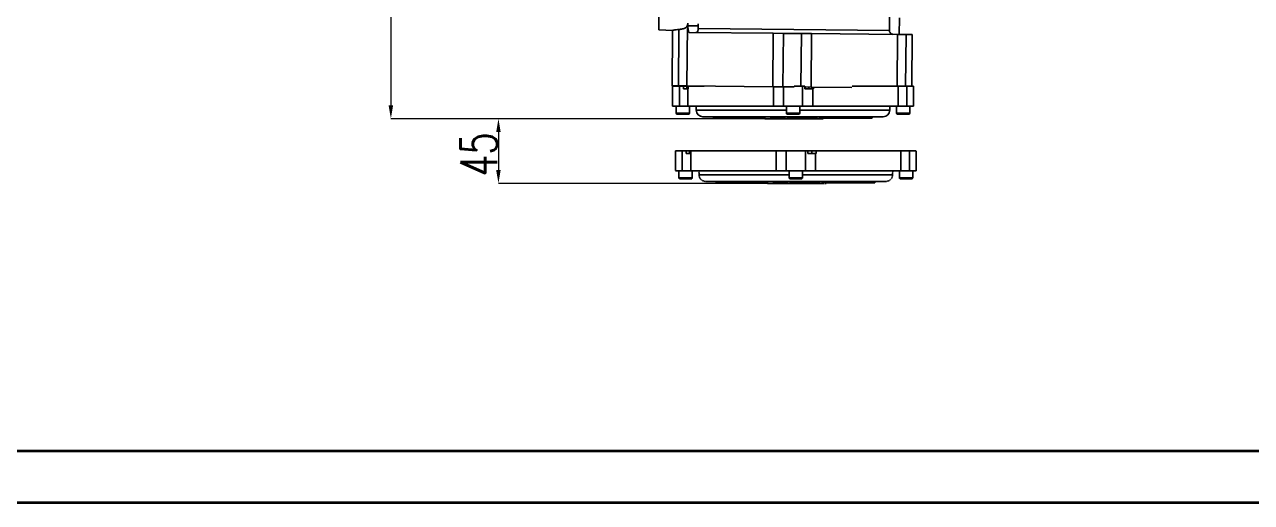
# Model space of a CAD drawing. Header units: millimetres. Extents: x 7861 to 11104, y 3791 to 6084.
# Drawn here: x 8746 to 9665, y 3791 to 4149 of the extents above; entities that cross this region are included whole.
import ezdxf

# ---------------------------------------------------------------- set-up
doc = ezdxf.new("R2010")
doc.units = ezdxf.units.MM
doc.linetypes.add('DASHED', pattern=[0.75, 0.5, -0.25])
for name, color, linetype, lineweight in [('AM_5', 3, 'Continuous', 25), ('AM_BOR', 7, 'Continuous', 50), ('粗实线', 7, 'Continuous', 40)]:
    doc.layers.add(name, color=color, linetype=linetype, lineweight=lineweight)
doc.styles.add('SLDTEXTSTYLE1', font='txt.shx', dxfattribs={"width": 0.7, "bigfont": 'gbcbig.shx'})
doc.dimstyles.new('SLDDIMSTYLE12$0', dxfattribs={"dimtxt": 12, "dimasz": 10, "dimexe": 0, "dimexo": 0.0625, "dimgap": 0.875, "dimtad": 1, "dimdec": 1, "dimlfac": 1.8, "dimrnd": 1e-09, "dimzin": 12, "dimdsep": 46, "dimtxsty": 'SLDTEXTSTYLE1', "dimcen": 0.09, "dimdle": 8.16, "dimclrd": 3, "dimclre": 3, "dimadec": 0, "dimazin": 3, "dimtfac": 1, "dimtdec": 1, "dimtofl": 0, "dimtmove": 0, "dimatfit": 3, "dimfxl": 0, "dimfrac": 2, "dimtolj": 1, "dimlwd": 5, "dimlwe": 5, "dimarcsym": 0})

# ---------------------------------------------------------------- blocks, each defined once
blk = doc.blocks.new('*D86')
at = {"layer": 'AM_5', "color": 3, "lineweight": 5, "transparency": 16777216}
blk.add_line((9323.52, 4417.41), (9020.51, 4417.41), dxfattribs=at)
at = {"layer": 'AM_5', "color": 3, "linetype": 'Continuous', "lineweight": 5, "transparency": 16777216}
for p, q in [((9020.51, 4407.41), (9020.51, 4088.53)), ((9321.63, 4078.53), (9020.51, 4078.53))]:
    blk.add_line(p, q, dxfattribs=at)
at = {"layer": 'AM_5', "color": 3, "transparency": 16777216}
for points in [[(9018.84, 4407.41), (9022.18, 4407.41), (9020.51, 4417.41)], [(9018.84, 4088.53), (9022.18, 4088.53), (9020.51, 4078.53)]]:
    blk.add_solid(points, dxfattribs=at)
at = {"layer": 'Defpoints', "color": 0, "transparency": 16777216}
for p in [(9323.59, 4417.41), (9020.51, 4078.53), (9321.69, 4078.53)]:
    blk.add_point(p, dxfattribs=at)
at = {"layer": 'AM_5', "color": 0, "transparency": 16777216, "insert": (9005.92, 4191.22), "char_height": 12, "attachment_point": 5, "rotation": 90, "style": 'SLDTEXTSTYLE1'}
blk.add_mtext('\\A1;{\\H2.28571x;340}', dxfattribs=at)
blk = doc.blocks.new('*D108')
at = {"layer": 'AM_5', "color": 3, "lineweight": 5, "transparency": 16777216}
blk.add_line((9321.63, 4078.53), (9101.01, 4078.53), dxfattribs=at)
at = {"layer": 'AM_5', "color": 3, "linetype": 'Continuous', "lineweight": 5, "transparency": 16777216}
for p, q in [((9101.01, 4068.53), (9101.01, 4040.05)), ((9320.74, 4030.05), (9101.01, 4030.05))]:
    blk.add_line(p, q, dxfattribs=at)
at = {"layer": 'AM_5', "color": 3, "transparency": 16777216}
for points in [[(9099.34, 4068.53), (9102.68, 4068.53), (9101.01, 4078.53)], [(9099.34, 4040.05), (9102.68, 4040.05), (9101.01, 4030.05)]]:
    blk.add_solid(points, dxfattribs=at)
at = {"layer": 'Defpoints', "color": 0, "transparency": 16777216}
for p in [(9321.69, 4078.53), (9101.01, 4030.05), (9320.8, 4030.05)]:
    blk.add_point(p, dxfattribs=at)
at = {"layer": 'AM_5', "color": 0, "transparency": 16777216, "insert": (9086.42, 4051.75), "char_height": 12, "attachment_point": 5, "rotation": 90, "style": 'SLDTEXTSTYLE1'}
blk.add_mtext('\\A1;{\\H2.28571x;45}', dxfattribs=at)
blk = doc.blocks.new('rA3')
at = {"layer": '粗实线'}
for p, q in [((358.38, 129.26), (748.38, 129.26)), ((333.38, 124.26), (753.38, 124.26))]:
    blk.add_line(p, q, dxfattribs=at)

msp = doc.modelspace()

# ---------------------------------------------------------------- linework, layer by layer
at = {"color": 7, "linetype": 'Continuous', "lineweight": 25}
for p, q in [((9393.566, 4144.752), (9394.115, 4204.055)), ((9221.526, 4195.219), (9221.063, 4145.221)), ((9400.982, 4141.683), (9401.098, 4154.209)), ((9221.063, 4145.221), (9231.456, 4144.762)), ((9231.36, 4144.79), (9230.975, 4103.255)), ((9236.035, 4145.466), (9235.644, 4103.212)), ((9242.387, 4148.626), (9241.966, 4103.153)), ((9242.79, 4150.087), (9242.387, 4148.626)), ((9242.79, 4150.087), (9242.772, 4148.147)), ((9242.772, 4148.147), (9250.45, 4148.076)), ((9306.73, 4142.555), (9243.936, 4143.136)), ((9250.465, 4149.671), (9250.45, 4148.076)), ((9250.529, 4146.076), (9393.566, 4144.752)), ((9306.73, 4142.555), (9306.36, 4102.557)), ((9314.302, 4142.485), (9306.73, 4142.555)), ((9314.302, 4142.485), (9313.932, 4102.487)), ((9327.782, 4142.36), (9314.302, 4142.485)), ((9327.782, 4142.36), (9327.418, 4103.033)), ((9335.354, 4142.29), (9327.782, 4142.36)), ((9335.354, 4142.29), (9334.984, 4102.292)), ((9399.748, 4141.694), (9335.354, 4142.29)), ((9399.748, 4141.694), (9399.39, 4103.033)), ((9406.07, 4141.636), (9399.748, 4141.694)), ((9406.07, 4141.636), (9405.713, 4103.033)), ((9410.738, 4141.593), (9406.07, 4141.636)), ((9410.381, 4103.033), (9410.738, 4141.593)), ((9235.644, 4103.212), (9230.975, 4103.255)), ((9231.389, 4103.033), (9231.389, 4088.033)), ((9236.414, 4103.033), (9231.389, 4103.033)), ((9241.966, 4103.153), (9235.644, 4103.212)), ((9235.989, 4103.208), (9235.989, 4103.033)), ((9236.414, 4088.033), (9236.414, 4103.033)), ((9239.493, 4103.033), (9236.414, 4103.033)), ((9239.493, 4101.033), (9239.493, 4103.033)), ((9241.93, 4103.033), (9239.493, 4103.033)), ((9239.493, 4101.033), (9242.854, 4101.033)), ((9241.93, 4101.033), (9241.93, 4103.033)), ((9242.947, 4103.033), (9241.93, 4103.033)), ((9306.36, 4102.557), (9241.966, 4103.153)), ((9241.989, 4103.033), (9241.989, 4103.153)), ((9242.854, 4088.033), (9242.854, 4101.033)), ((9242.854, 4101.033), (9242.947, 4101.033)), ((9242.947, 4103.033), (9242.947, 4101.033)), ((9254.98, 4103.033), (9242.947, 4103.033)), ((9248.989, 4103.088), (9248.989, 4103.033)), ((9313.932, 4102.487), (9306.36, 4102.557)), ((9306.77, 4088.033), (9306.77, 4102.553)), ((9322.317, 4102.409), (9313.932, 4102.487)), ((9314.338, 4088.033), (9314.338, 4102.483)), ((9328.639, 4103.033), (9322.327, 4103.033)), ((9328.639, 4088.033), (9328.639, 4103.033)), ((9330.421, 4103.033), (9328.639, 4103.033)), ((9330.421, 4101.033), (9330.421, 4103.033)), ((9334.984, 4102.292), (9330.421, 4102.334)), ((9330.421, 4101.033), (9336.208, 4101.033)), ((9330.572, 4101.033), (9330.572, 4102.333)), ((9333.364, 4101.033), (9333.364, 4102.307)), ((9365.409, 4102.011), (9334.984, 4102.292)), ((9336.208, 4088.033), (9336.208, 4101.033)), ((9336.208, 4101.033), (9336.691, 4101.033)), ((9336.691, 4102.276), (9336.691, 4101.033)), ((9400.123, 4103.033), (9365.771, 4103.033)), ((9400.123, 4088.033), (9400.123, 4103.033)), ((9406.564, 4103.033), (9400.123, 4103.033)), ((9406.564, 4088.033), (9406.564, 4103.033)), ((9411.589, 4103.033), (9406.564, 4103.033)), ((9411.589, 4088.033), (9411.589, 4103.033)), ((9236.414, 4088.033), (9231.389, 4088.033)), ((9233.989, 4088.033), (9233.989, 4082.783)), ((9242.854, 4088.033), (9236.414, 4088.033)), ((9306.77, 4088.033), (9242.854, 4088.033)), ((9243.989, 4082.783), (9243.989, 4088.033)), ((9248.989, 4088.033), (9249.071, 4084.902)), ((9314.338, 4088.033), (9306.77, 4088.033)), ((9328.639, 4088.033), (9314.338, 4088.033)), ((9316.489, 4088.033), (9316.489, 4082.783)), ((9326.489, 4082.783), (9326.489, 4088.033)), ((9336.208, 4088.033), (9328.639, 4088.033)), ((9400.123, 4088.033), (9336.208, 4088.033)), ((9393.907, 4084.902), (9393.989, 4088.033)), ((9398.989, 4088.033), (9398.989, 4082.783)), ((9406.564, 4088.033), (9400.123, 4088.033)), ((9411.589, 4088.033), (9406.564, 4088.033)), ((9408.989, 4082.783), (9408.989, 4088.033)), ((9233.989, 4082.783), (9238.989, 4082.783)), ((9238.989, 4082.033), (9234.739, 4082.033)), ((9238.989, 4082.783), (9243.989, 4082.783)), ((9243.239, 4082.033), (9238.989, 4082.033)), ((9249.071, 4084.902), (9316.489, 4084.902)), ((9388.909, 4080.033), (9254.069, 4080.033)), ((9261.871, 4079.033), (9261.871, 4080.033)), ((9261.871, 4079.033), (9270.787, 4079.033)), ((9263.014, 4079.033), (9263.014, 4078.908)), ((9270.122, 4079.033), (9270.122, 4078.908)), ((9270.787, 4079.033), (9270.787, 4080.033)), ((9270.787, 4079.033), (9270.966, 4079.033)), ((9270.966, 4079.033), (9270.966, 4080.033)), ((9271.001, 4078.908), (9271.001, 4080.033)), ((9272.043, 4079.033), (9272.043, 4080.033)), ((9272.043, 4079.033), (9272.332, 4079.033)), ((9272.192, 4078.908), (9272.192, 4079.033)), ((9272.359, 4079.033), (9272.359, 4080.033)), ((9272.359, 4079.033), (9272.927, 4079.033)), ((9272.927, 4079.033), (9272.927, 4080.033)), ((9273.923, 4079.033), (9273.923, 4080.033)), ((9273.923, 4079.033), (9274.521, 4079.033)), ((9274.521, 4079.033), (9274.521, 4080.033)), ((9275.524, 4079.033), (9275.524, 4080.033)), ((9275.524, 4079.033), (9275.554, 4079.033)), ((9275.554, 4079.033), (9275.554, 4080.033)), ((9275.554, 4079.033), (9276.094, 4079.033)), ((9276.094, 4079.033), (9276.094, 4080.033)), ((9277.061, 4079.033), (9277.061, 4080.033)), ((9277.061, 4079.033), (9277.403, 4079.033)), ((9277.403, 4079.033), (9277.403, 4080.033)), ((9278.333, 4079.033), (9278.333, 4080.033)), ((9278.333, 4079.033), (9279.069, 4079.033)), ((9278.866, 4078.908), (9278.866, 4079.033)), ((9279.069, 4079.033), (9279.069, 4080.033)), ((9279.069, 4079.033), (9280.366, 4079.033)), ((9280.366, 4079.033), (9280.366, 4080.033)), ((9280.366, 4079.033), (9282.058, 4079.033)), ((9282.058, 4079.033), (9282.058, 4080.033)), ((9282.092, 4079.033), (9282.376, 4079.033)), ((9282.376, 4079.033), (9282.376, 4080.033)), ((9282.376, 4079.033), (9283.334, 4079.033)), ((9282.739, 4079.033), (9282.739, 4078.908)), ((9283.334, 4079.033), (9283.334, 4080.033)), ((9284.029, 4078.908), (9284.029, 4080.033)), ((9284.376, 4079.033), (9284.376, 4080.033)), ((9286.582, 4079.033), (9286.582, 4080.033)), ((9286.582, 4079.033), (9288.678, 4079.033)), ((9288.678, 4079.033), (9288.678, 4080.033)), ((9288.678, 4079.033), (9289.545, 4079.033)), ((9289.545, 4079.033), (9289.545, 4080.033)), ((9290.56, 4078.908), (9290.56, 4079.033)), ((9290.562, 4079.033), (9290.562, 4080.033)), ((9290.562, 4079.033), (9293.755, 4079.033)), ((9293.755, 4079.033), (9293.755, 4080.033)), ((9295.28, 4079.033), (9295.28, 4080.033)), ((9295.563, 4078.908), (9295.563, 4079.033)), ((9296.959, 4079.033), (9296.959, 4080.033)), ((9297.007, 4079.033), (9297.737, 4079.033)), ((9297.737, 4079.033), (9297.737, 4080.033)), ((9297.954, 4079.033), (9297.954, 4080.033)), ((9299.113, 4079.033), (9299.113, 4080.033)), ((9299.356, 4078.908), (9299.356, 4080.033)), ((9299.53, 4079.033), (9300.277, 4079.033)), ((9300.277, 4078.533), (9300.277, 4080.033)), ((9300.277, 4078.533), (9306.65, 4078.533)), ((9304.815, 4079.033), (9304.815, 4080.033)), ((9306.432, 4079.033), (9306.432, 4080.033)), ((9306.432, 4079.033), (9312.768, 4079.033)), ((9306.65, 4078.533), (9306.65, 4079.033)), ((9307.434, 4078.908), (9307.434, 4079.033)), ((9312.307, 4078.533), (9312.307, 4079.033)), ((9312.307, 4078.533), (9313.348, 4078.533)), ((9312.768, 4079.033), (9312.768, 4080.033)), ((9312.829, 4079.033), (9312.904, 4079.033)), ((9313.348, 4078.533), (9313.348, 4079.033)), ((9314.417, 4078.533), (9313.348, 4078.533)), ((9314.045, 4079.033), (9314.045, 4080.033)), ((9314.045, 4079.033), (9314.22, 4079.033)), ((9314.22, 4079.033), (9314.22, 4080.033)), ((9314.417, 4078.533), (9314.417, 4079.033)), ((9314.417, 4078.533), (9314.69, 4078.533)), ((9314.69, 4078.533), (9314.69, 4079.033)), ((9314.69, 4078.533), (9317.287, 4078.533)), ((9315.083, 4079.033), (9315.083, 4080.033)), ((9315.083, 4079.033), (9315.269, 4079.033)), ((9315.269, 4079.033), (9315.269, 4080.033)), ((9316.489, 4082.783), (9326.489, 4082.783)), ((9325.739, 4082.033), (9317.239, 4082.033)), ((9317.287, 4078.533), (9317.287, 4080.033)), ((9317.287, 4078.533), (9317.801, 4078.533)), ((9317.801, 4078.533), (9317.801, 4080.033)), ((9317.801, 4078.533), (9318.592, 4078.533)), ((9318.592, 4078.533), (9318.592, 4080.033)), ((9318.592, 4078.533), (9318.701, 4078.533)), ((9318.701, 4078.533), (9318.701, 4080.033)), ((9318.701, 4078.533), (9319.783, 4078.533)), ((9319.783, 4078.533), (9319.783, 4080.033)), ((9319.783, 4078.533), (9320.567, 4078.533)), ((9320.567, 4078.533), (9320.567, 4080.033)), ((9320.567, 4078.533), (9321.689, 4078.533)), ((9321.689, 4078.533), (9321.689, 4080.033)), ((9321.689, 4078.533), (9322.631, 4078.533)), ((9322.631, 4078.533), (9322.631, 4080.033)), ((9322.631, 4078.533), (9323.713, 4078.533)), ((9323.713, 4078.533), (9323.713, 4080.033)), ((9323.713, 4078.533), (9324.269, 4078.533)), ((9323.844, 4079.033), (9323.844, 4080.033)), ((9323.844, 4079.033), (9324.046, 4079.033)), ((9324.269, 4078.533), (9324.269, 4079.033)), ((9324.396, 4079.033), (9324.396, 4080.033)), ((9324.396, 4079.033), (9324.944, 4079.033)), ((9325.164, 4079.033), (9325.164, 4080.033)), ((9325.164, 4079.033), (9325.284, 4079.033)), ((9325.284, 4079.033), (9325.284, 4080.033)), ((9326.489, 4084.902), (9393.907, 4084.902)), ((9326.737, 4078.533), (9326.737, 4079.033)), ((9326.852, 4079.033), (9326.852, 4080.033)), ((9326.852, 4079.033), (9327.501, 4079.033)), ((9327.501, 4079.033), (9327.501, 4080.033)), ((9327.508, 4078.533), (9327.508, 4079.033)), ((9327.68, 4079.033), (9327.68, 4080.033)), ((9327.68, 4079.033), (9328.607, 4079.033)), ((9327.938, 4078.533), (9327.938, 4079.033)), ((9328.607, 4079.033), (9328.607, 4080.033)), ((9328.664, 4078.533), (9328.664, 4079.033)), ((9328.664, 4078.533), (9329.136, 4078.533)), ((9329.136, 4078.533), (9329.136, 4079.033)), ((9329.238, 4078.533), (9329.238, 4079.033)), ((9329.318, 4078.533), (9329.318, 4079.033)), ((9329.318, 4078.533), (9329.794, 4078.533)), ((9329.794, 4078.533), (9329.794, 4079.033)), ((9329.794, 4078.533), (9331.779, 4078.533)), ((9329.964, 4079.033), (9329.964, 4080.033)), ((9330.163, 4079.033), (9330.163, 4080.033)), ((9330.163, 4079.033), (9330.282, 4079.033)), ((9330.282, 4079.033), (9330.282, 4080.033)), ((9331.388, 4079.033), (9331.388, 4080.033)), ((9331.388, 4079.033), (9331.989, 4079.033)), ((9331.779, 4078.533), (9331.779, 4079.033)), ((9331.779, 4078.533), (9332.981, 4078.533)), ((9331.989, 4079.033), (9331.989, 4080.033)), ((9332.162, 4079.033), (9332.162, 4080.033)), ((9332.162, 4079.033), (9333.09, 4079.033)), ((9332.981, 4078.533), (9332.981, 4079.033)), ((9332.981, 4078.533), (9335.314, 4078.533)), ((9333.09, 4079.033), (9333.09, 4080.033)), ((9333.09, 4079.033), (9333.751, 4079.033)), ((9333.751, 4079.033), (9333.751, 4080.033)), ((9335.103, 4079.033), (9335.103, 4080.033)), ((9335.138, 4079.033), (9335.138, 4080.033)), ((9335.314, 4078.533), (9335.314, 4080.033)), ((9335.314, 4078.533), (9336.514, 4078.533)), ((9336.514, 4078.533), (9336.514, 4080.033)), ((9336.514, 4078.533), (9336.878, 4078.533)), ((9336.878, 4078.533), (9336.878, 4080.033)), ((9336.878, 4078.533), (9337.467, 4078.533)), ((9337.467, 4078.533), (9337.467, 4080.033)), ((9337.467, 4078.533), (9338.381, 4078.533)), ((9338.381, 4078.533), (9338.381, 4080.033)), ((9338.381, 4078.533), (9338.737, 4078.533)), ((9338.737, 4078.533), (9338.737, 4080.033)), ((9338.857, 4078.533), (9338.857, 4080.033)), ((9338.895, 4078.533), (9338.895, 4080.033)), ((9338.895, 4078.533), (9339.293, 4078.533)), ((9339.293, 4078.533), (9339.293, 4080.033)), ((9344.061, 4078.533), (9339.293, 4078.533)), ((9341.187, 4079.033), (9341.187, 4080.033)), ((9342.977, 4079.033), (9342.977, 4080.033)), ((9342.977, 4079.033), (9343.451, 4079.033)), ((9343.451, 4079.033), (9343.451, 4080.033)), ((9344.061, 4078.533), (9344.061, 4079.033)), ((9345.486, 4079.033), (9345.486, 4080.033)), ((9345.486, 4079.033), (9345.82, 4079.033)), ((9345.82, 4079.033), (9345.82, 4080.033)), ((9345.82, 4079.033), (9346.272, 4079.033)), ((9346.272, 4079.033), (9346.272, 4080.033)), ((9348.144, 4079.033), (9348.144, 4080.033)), ((9348.144, 4079.033), (9352.588, 4079.033)), ((9352.588, 4079.033), (9352.588, 4080.033)), ((9354.38, 4079.033), (9354.38, 4080.033)), ((9354.412, 4079.033), (9354.778, 4079.033)), ((9354.778, 4079.033), (9354.778, 4080.033)), ((9354.778, 4079.033), (9355.108, 4079.033)), ((9355.108, 4079.033), (9355.108, 4080.033)), ((9355.108, 4079.033), (9355.113, 4079.033)), ((9355.113, 4079.033), (9355.113, 4080.033)), ((9355.113, 4079.033), (9355.787, 4079.033)), ((9355.787, 4079.033), (9355.787, 4080.033)), ((9356.676, 4079.033), (9356.676, 4080.033)), ((9356.676, 4079.033), (9357.813, 4079.033)), ((9357.813, 4079.033), (9357.813, 4080.033)), ((9358.92, 4079.033), (9358.92, 4080.033)), ((9358.92, 4079.033), (9359.055, 4079.033)), ((9359.055, 4079.033), (9359.055, 4080.033)), ((9359.055, 4079.033), (9359.658, 4079.033)), ((9359.658, 4079.033), (9359.658, 4080.033)), ((9360.613, 4079.033), (9360.613, 4080.033)), ((9360.613, 4079.033), (9361.058, 4079.033)), ((9361.058, 4079.033), (9361.058, 4080.033)), ((9361.058, 4079.033), (9361.698, 4079.033)), ((9361.698, 4079.033), (9361.698, 4080.033)), ((9361.698, 4079.033), (9361.941, 4079.033)), ((9361.97, 4079.033), (9361.97, 4080.033)), ((9361.97, 4079.033), (9362.609, 4079.033)), ((9362.609, 4079.033), (9362.609, 4080.033)), ((9363.658, 4079.033), (9363.658, 4078.908)), ((9363.775, 4079.033), (9363.775, 4080.033)), ((9363.775, 4079.033), (9364.457, 4079.033)), ((9364.531, 4079.033), (9364.531, 4080.033)), ((9365.07, 4079.033), (9365.07, 4080.033)), ((9365.469, 4078.908), (9365.469, 4079.033)), ((9365.929, 4079.033), (9365.929, 4080.033)), ((9365.961, 4079.033), (9366.026, 4079.033)), ((9366.026, 4079.033), (9366.026, 4080.033)), ((9367.819, 4079.033), (9367.819, 4080.033)), ((9368.185, 4079.033), (9368.185, 4080.033)), ((9368.299, 4079.033), (9368.643, 4079.033)), ((9368.643, 4079.033), (9368.643, 4080.033)), ((9368.677, 4079.033), (9369.998, 4079.033)), ((9369.998, 4079.033), (9369.998, 4080.033)), ((9369.998, 4079.033), (9370.165, 4079.033)), ((9370.165, 4079.033), (9370.165, 4080.033)), ((9370.165, 4079.033), (9371.338, 4079.033)), ((9371.338, 4079.033), (9371.338, 4080.033)), ((9371.338, 4079.033), (9371.447, 4079.033)), ((9371.447, 4079.033), (9371.447, 4080.033)), ((9371.447, 4079.033), (9371.662, 4079.033)), ((9371.662, 4079.033), (9371.662, 4080.033)), ((9371.662, 4079.033), (9372.311, 4079.033)), ((9372.14, 4078.908), (9372.14, 4079.033)), ((9376.599, 4079.033), (9376.599, 4080.033)), ((9380.617, 4078.908), (9380.617, 4080.033)), ((9398.989, 4082.783), (9408.989, 4082.783)), ((9408.239, 4082.033), (9399.739, 4082.033))]:
    msp.add_line(p, q, dxfattribs=at)
at = {"color": 7, "linetype": 'DASHED', "lineweight": 25}
for p, q in [((9233.487, 4054.553), (9233.487, 4039.553)), ((9238.512, 4054.553), (9233.487, 4054.553)), ((9238.512, 4039.553), (9238.512, 4054.553)), ((9241.591, 4054.553), (9238.512, 4054.553)), ((9241.591, 4052.553), (9241.591, 4054.553)), ((9241.633, 4054.553), (9241.591, 4054.553)), ((9241.591, 4052.553), (9244.952, 4052.553)), ((9241.633, 4054.553), (9244.347, 4054.553)), ((9244.028, 4052.553), (9244.028, 4054.553)), ((9309.453, 4054.553), (9244.347, 4054.553)), ((9244.952, 4039.553), (9244.952, 4052.553)), ((9244.952, 4052.553), (9245.045, 4052.553)), ((9245.045, 4054.553), (9245.045, 4052.553)), ((9308.868, 4039.553), (9308.868, 4054.553)), ((9309.453, 4054.553), (9314.159, 4054.553)), ((9316.436, 4054.553), (9314.159, 4054.553)), ((9316.436, 4039.553), (9316.436, 4054.553)), ((9330.737, 4054.553), (9316.436, 4054.553)), ((9330.737, 4039.553), (9330.737, 4054.553)), ((9332.519, 4054.553), (9330.737, 4054.553)), ((9332.519, 4054.553), (9337.72, 4054.553)), ((9332.519, 4052.553), (9332.519, 4054.553)), ((9332.519, 4052.553), (9338.306, 4052.553)), ((9332.67, 4052.553), (9332.67, 4054.553)), ((9335.462, 4052.553), (9335.462, 4054.553)), ((9402.827, 4054.553), (9337.72, 4054.553)), ((9338.306, 4039.553), (9338.306, 4052.553)), ((9338.306, 4052.553), (9338.789, 4052.553)), ((9338.789, 4054.553), (9338.789, 4052.553)), ((9402.221, 4039.553), (9402.221, 4054.553)), ((9402.827, 4054.553), (9405.04, 4054.553)), ((9408.662, 4054.553), (9405.04, 4054.553)), ((9408.662, 4039.553), (9408.662, 4054.553)), ((9413.687, 4054.553), (9408.662, 4054.553)), ((9413.687, 4039.553), (9413.687, 4054.553)), ((9238.512, 4039.553), (9233.487, 4039.553)), ((9236.087, 4039.553), (9236.087, 4034.303)), ((9236.087, 4034.303), (9241.087, 4034.303)), ((9241.087, 4033.553), (9236.837, 4033.553)), ((9244.952, 4039.553), (9238.512, 4039.553)), ((9241.087, 4034.303), (9246.087, 4034.303)), ((9245.337, 4033.553), (9241.087, 4033.553)), ((9308.868, 4039.553), (9244.952, 4039.553)), ((9246.087, 4034.303), (9246.087, 4039.553)), ((9251.087, 4039.553), (9251.169, 4036.422)), ((9251.169, 4036.422), (9318.587, 4036.422)), ((9391.007, 4031.553), (9256.167, 4031.553)), ((9263.969, 4030.553), (9263.969, 4031.553)), ((9272.885, 4030.553), (9272.885, 4031.553)), ((9273.064, 4030.553), (9273.064, 4031.553)), ((9273.099, 4030.428), (9273.099, 4031.553)), ((9274.141, 4030.553), (9274.141, 4031.553)), ((9274.457, 4030.553), (9274.457, 4031.553)), ((9275.025, 4030.553), (9275.025, 4031.553)), ((9276.021, 4030.553), (9276.021, 4031.553)), ((9276.619, 4030.553), (9276.619, 4031.553)), ((9277.622, 4030.553), (9277.622, 4031.553)), ((9277.652, 4030.553), (9277.652, 4031.553)), ((9278.192, 4030.553), (9278.192, 4031.553)), ((9279.159, 4030.553), (9279.159, 4031.553)), ((9279.501, 4030.553), (9279.501, 4031.553)), ((9280.431, 4030.553), (9280.431, 4031.553)), ((9281.167, 4030.553), (9281.167, 4031.553)), ((9282.464, 4030.553), (9282.464, 4031.553)), ((9284.156, 4030.553), (9284.156, 4031.553)), ((9284.474, 4030.553), (9284.474, 4031.553)), ((9285.432, 4030.553), (9285.432, 4031.553)), ((9286.127, 4030.428), (9286.127, 4031.553)), ((9286.474, 4030.553), (9286.474, 4031.553)), ((9288.68, 4030.553), (9288.68, 4031.553)), ((9290.777, 4030.553), (9290.777, 4031.553)), ((9291.643, 4030.553), (9291.643, 4031.553)), ((9292.66, 4030.553), (9292.66, 4031.553)), ((9295.853, 4030.553), (9295.853, 4031.553)), ((9297.378, 4030.553), (9297.378, 4031.553)), ((9299.057, 4030.553), (9299.057, 4031.553)), ((9299.835, 4030.553), (9299.835, 4031.553)), ((9300.052, 4030.553), (9300.052, 4031.553)), ((9301.211, 4030.553), (9301.211, 4031.553)), ((9301.454, 4030.428), (9301.454, 4031.553)), ((9302.375, 4030.053), (9302.375, 4031.553)), ((9306.913, 4030.553), (9306.913, 4031.553)), ((9308.53, 4030.553), (9308.53, 4031.553)), ((9316.436, 4039.553), (9308.868, 4039.553)), ((9314.866, 4030.553), (9314.866, 4031.553)), ((9316.143, 4030.553), (9316.143, 4031.553)), ((9316.318, 4030.553), (9316.318, 4031.553)), ((9330.737, 4039.553), (9316.436, 4039.553)), ((9317.181, 4030.553), (9317.181, 4031.553)), ((9317.367, 4030.553), (9317.367, 4031.553)), ((9318.587, 4039.553), (9318.587, 4034.303)), ((9318.587, 4034.303), (9328.587, 4034.303)), ((9327.837, 4033.553), (9319.337, 4033.553)), ((9319.385, 4030.053), (9319.385, 4031.553)), ((9319.899, 4030.053), (9319.899, 4031.553)), ((9320.69, 4030.053), (9320.69, 4031.553)), ((9320.799, 4030.053), (9320.799, 4031.553)), ((9321.881, 4030.053), (9321.881, 4031.553)), ((9322.665, 4030.053), (9322.665, 4031.553)), ((9323.787, 4030.053), (9323.787, 4031.553)), ((9324.729, 4030.053), (9324.729, 4031.553)), ((9325.811, 4030.053), (9325.811, 4031.553)), ((9325.942, 4030.553), (9325.942, 4031.553)), ((9326.494, 4030.553), (9326.494, 4031.553)), ((9327.262, 4030.553), (9327.262, 4031.553)), ((9327.382, 4030.553), (9327.382, 4031.553)), ((9328.587, 4034.303), (9328.587, 4039.553)), ((9328.587, 4036.422), (9396.005, 4036.422)), ((9328.95, 4030.553), (9328.95, 4031.553)), ((9329.599, 4030.553), (9329.599, 4031.553)), ((9329.778, 4030.553), (9329.778, 4031.553)), ((9330.705, 4030.553), (9330.705, 4031.553)), ((9338.306, 4039.553), (9330.737, 4039.553)), ((9332.062, 4030.553), (9332.062, 4031.553)), ((9332.261, 4030.553), (9332.261, 4031.553)), ((9332.38, 4030.553), (9332.38, 4031.553)), ((9333.486, 4030.553), (9333.486, 4031.553)), ((9334.087, 4030.553), (9334.087, 4031.553)), ((9334.261, 4030.553), (9334.261, 4031.553)), ((9335.188, 4030.553), (9335.188, 4031.553)), ((9335.849, 4030.553), (9335.849, 4031.553)), ((9337.201, 4030.553), (9337.201, 4031.553)), ((9337.236, 4030.553), (9337.236, 4031.553)), ((9337.412, 4030.053), (9337.412, 4031.553)), ((9402.221, 4039.553), (9338.306, 4039.553)), ((9338.612, 4030.053), (9338.612, 4031.553)), ((9338.976, 4030.053), (9338.976, 4031.553)), ((9339.565, 4030.053), (9339.565, 4031.553)), ((9340.479, 4030.053), (9340.479, 4031.553)), ((9340.835, 4030.053), (9340.835, 4031.553)), ((9340.955, 4030.053), (9340.955, 4031.553)), ((9340.993, 4030.053), (9340.993, 4031.553)), ((9341.391, 4030.053), (9341.391, 4031.553)), ((9343.285, 4030.553), (9343.285, 4031.553)), ((9345.075, 4030.553), (9345.075, 4031.553)), ((9345.55, 4030.553), (9345.55, 4031.553)), ((9347.584, 4030.553), (9347.584, 4031.553)), ((9347.918, 4030.553), (9347.918, 4031.553)), ((9348.37, 4030.553), (9348.37, 4031.553)), ((9350.242, 4030.553), (9350.242, 4031.553)), ((9354.686, 4030.553), (9354.686, 4031.553)), ((9356.478, 4030.553), (9356.478, 4031.553)), ((9356.876, 4030.553), (9356.876, 4031.553)), ((9357.206, 4030.553), (9357.206, 4031.553)), ((9357.211, 4030.553), (9357.211, 4031.553)), ((9357.885, 4030.553), (9357.885, 4031.553)), ((9358.774, 4030.553), (9358.774, 4031.553)), ((9359.911, 4030.553), (9359.911, 4031.553)), ((9361.018, 4030.553), (9361.018, 4031.553)), ((9361.153, 4030.553), (9361.153, 4031.553)), ((9361.756, 4030.553), (9361.756, 4031.553)), ((9362.711, 4030.553), (9362.711, 4031.553)), ((9363.156, 4030.553), (9363.156, 4031.553)), ((9363.796, 4030.553), (9363.796, 4031.553)), ((9364.068, 4030.553), (9364.068, 4031.553)), ((9364.707, 4030.553), (9364.707, 4031.553)), ((9365.873, 4030.553), (9365.873, 4031.553)), ((9366.629, 4030.553), (9366.629, 4031.553)), ((9367.168, 4030.553), (9367.168, 4031.553)), ((9368.027, 4030.553), (9368.027, 4031.553)), ((9368.124, 4030.553), (9368.124, 4031.553)), ((9369.917, 4030.553), (9369.917, 4031.553)), ((9370.283, 4030.553), (9370.283, 4031.553)), ((9370.741, 4030.553), (9370.741, 4031.553)), ((9372.096, 4030.553), (9372.096, 4031.553)), ((9372.263, 4030.553), (9372.263, 4031.553)), ((9373.436, 4030.553), (9373.436, 4031.553)), ((9373.545, 4030.553), (9373.545, 4031.553)), ((9373.76, 4030.553), (9373.76, 4031.553)), ((9378.697, 4030.553), (9378.697, 4031.553)), ((9382.715, 4030.428), (9382.715, 4031.553)), ((9396.005, 4036.422), (9396.087, 4039.553)), ((9401.087, 4039.553), (9401.087, 4034.303)), ((9401.087, 4034.303), (9411.087, 4034.303)), ((9410.337, 4033.553), (9401.837, 4033.553)), ((9408.662, 4039.553), (9402.221, 4039.553)), ((9413.687, 4039.553), (9408.662, 4039.553)), ((9411.087, 4034.303), (9411.087, 4039.553)), ((9263.969, 4030.553), (9272.885, 4030.553)), ((9265.112, 4030.553), (9265.112, 4030.428)), ((9272.22, 4030.553), (9272.22, 4030.428)), ((9272.885, 4030.553), (9273.064, 4030.553)), ((9274.141, 4030.553), (9274.43, 4030.553)), ((9274.29, 4030.428), (9274.29, 4030.553)), ((9274.457, 4030.553), (9275.025, 4030.553)), ((9276.021, 4030.553), (9276.619, 4030.553)), ((9277.622, 4030.553), (9277.652, 4030.553)), ((9277.652, 4030.553), (9278.192, 4030.553)), ((9279.159, 4030.553), (9279.501, 4030.553)), ((9280.431, 4030.553), (9281.167, 4030.553)), ((9280.964, 4030.428), (9280.964, 4030.553)), ((9281.167, 4030.553), (9282.464, 4030.553)), ((9282.464, 4030.553), (9284.156, 4030.553)), ((9284.19, 4030.553), (9284.474, 4030.553)), ((9284.474, 4030.553), (9285.432, 4030.553)), ((9284.837, 4030.553), (9284.837, 4030.428)), ((9288.68, 4030.553), (9290.777, 4030.553)), ((9290.777, 4030.553), (9291.643, 4030.553)), ((9292.658, 4030.428), (9292.658, 4030.553)), ((9292.66, 4030.553), (9295.853, 4030.553)), ((9297.661, 4030.428), (9297.661, 4030.553)), ((9299.105, 4030.553), (9299.835, 4030.553)), ((9301.628, 4030.553), (9302.375, 4030.553)), ((9302.375, 4030.053), (9308.748, 4030.053)), ((9308.53, 4030.553), (9314.866, 4030.553)), ((9308.748, 4030.053), (9308.748, 4030.553)), ((9309.532, 4030.428), (9309.532, 4030.553)), ((9314.405, 4030.053), (9314.405, 4030.553)), ((9314.405, 4030.053), (9315.446, 4030.053)), ((9314.927, 4030.553), (9315.002, 4030.553)), ((9315.446, 4030.053), (9315.446, 4030.553)), ((9316.515, 4030.053), (9315.446, 4030.053)), ((9316.143, 4030.553), (9316.318, 4030.553)), ((9316.515, 4030.053), (9316.515, 4030.553)), ((9316.515, 4030.053), (9316.788, 4030.053)), ((9316.788, 4030.053), (9316.788, 4030.553)), ((9316.788, 4030.053), (9319.385, 4030.053)), ((9317.181, 4030.553), (9317.367, 4030.553)), ((9319.385, 4030.053), (9319.899, 4030.053)), ((9319.899, 4030.053), (9320.69, 4030.053)), ((9320.69, 4030.053), (9320.799, 4030.053)), ((9320.799, 4030.053), (9321.881, 4030.053)), ((9321.881, 4030.053), (9322.665, 4030.053)), ((9322.665, 4030.053), (9323.787, 4030.053)), ((9323.787, 4030.053), (9324.729, 4030.053)), ((9324.729, 4030.053), (9325.811, 4030.053)), ((9325.811, 4030.053), (9326.367, 4030.053)), ((9325.942, 4030.553), (9326.144, 4030.553)), ((9326.367, 4030.053), (9326.367, 4030.553)), ((9326.494, 4030.553), (9327.042, 4030.553)), ((9327.262, 4030.553), (9327.382, 4030.553)), ((9328.835, 4030.053), (9328.835, 4030.553)), ((9328.95, 4030.553), (9329.599, 4030.553)), ((9329.606, 4030.053), (9329.606, 4030.553)), ((9329.778, 4030.553), (9330.705, 4030.553)), ((9330.036, 4030.053), (9330.036, 4030.553)), ((9330.762, 4030.053), (9330.762, 4030.553)), ((9330.762, 4030.053), (9331.234, 4030.053)), ((9331.234, 4030.053), (9331.234, 4030.553)), ((9331.336, 4030.053), (9331.336, 4030.553)), ((9331.416, 4030.053), (9331.416, 4030.553)), ((9331.416, 4030.053), (9331.892, 4030.053)), ((9331.892, 4030.053), (9331.892, 4030.553)), ((9331.892, 4030.053), (9333.877, 4030.053)), ((9332.261, 4030.553), (9332.38, 4030.553)), ((9333.486, 4030.553), (9334.087, 4030.553)), ((9333.877, 4030.053), (9333.877, 4030.553)), ((9333.877, 4030.053), (9335.079, 4030.053)), ((9334.261, 4030.553), (9335.188, 4030.553)), ((9335.079, 4030.053), (9335.079, 4030.553)), ((9335.079, 4030.053), (9337.412, 4030.053)), ((9335.188, 4030.553), (9335.849, 4030.553)), ((9337.412, 4030.053), (9338.612, 4030.053)), ((9338.612, 4030.053), (9338.976, 4030.053)), ((9338.976, 4030.053), (9339.565, 4030.053)), ((9339.565, 4030.053), (9340.479, 4030.053)), ((9340.479, 4030.053), (9340.835, 4030.053)), ((9340.993, 4030.053), (9341.391, 4030.053)), ((9346.159, 4030.053), (9341.391, 4030.053)), ((9345.075, 4030.553), (9345.55, 4030.553)), ((9346.159, 4030.053), (9346.159, 4030.553)), ((9347.584, 4030.553), (9347.918, 4030.553)), ((9347.918, 4030.553), (9348.37, 4030.553)), ((9350.242, 4030.553), (9354.686, 4030.553)), ((9356.51, 4030.553), (9356.876, 4030.553)), ((9356.876, 4030.553), (9357.206, 4030.553)), ((9357.206, 4030.553), (9357.211, 4030.553)), ((9357.211, 4030.553), (9357.885, 4030.553)), ((9358.774, 4030.553), (9359.911, 4030.553)), ((9361.018, 4030.553), (9361.153, 4030.553)), ((9361.153, 4030.553), (9361.756, 4030.553)), ((9362.711, 4030.553), (9363.156, 4030.553)), ((9363.156, 4030.553), (9363.796, 4030.553)), ((9363.796, 4030.553), (9364.039, 4030.553)), ((9364.068, 4030.553), (9364.707, 4030.553)), ((9365.756, 4030.553), (9365.756, 4030.428)), ((9365.873, 4030.553), (9366.555, 4030.553)), ((9367.567, 4030.428), (9367.567, 4030.553)), ((9368.059, 4030.553), (9368.124, 4030.553)), ((9370.397, 4030.553), (9370.741, 4030.553)), ((9370.775, 4030.553), (9372.096, 4030.553)), ((9372.096, 4030.553), (9372.263, 4030.553)), ((9372.263, 4030.553), (9373.436, 4030.553)), ((9373.436, 4030.553), (9373.545, 4030.553)), ((9373.545, 4030.553), (9373.76, 4030.553)), ((9373.76, 4030.553), (9374.409, 4030.553)), ((9374.238, 4030.428), (9374.238, 4030.553))]:
    msp.add_line(p, q, dxfattribs=at)
at = {"color": 7, "linetype": 'Continuous', "lineweight": 25}
for centre, radius, start, end in [((9396.566, 4144.724), 3, 179.469753, 269.469753), ((9234.739, 4082.783), 0.75, 180, 270), ((9243.239, 4082.783), 0.75, 270, 0), ((9254.069, 4085.033), 5, 181.5, 270), ((9317.239, 4082.783), 0.75, 180, 270), ((9325.739, 4082.783), 0.75, 270, 0), ((9388.909, 4085.033), 5, 270, 358.5), ((9399.739, 4082.783), 0.75, 180, 270), ((9408.239, 4082.783), 0.75, 270, 0)]:
    msp.add_arc(centre, radius, start, end, dxfattribs=at)
at = {"color": 7, "linetype": 'DASHED', "lineweight": 25}
for centre, radius, start, end in [((9236.837, 4034.303), 0.75, 180, 270), ((9245.337, 4034.303), 0.75, 270, 0), ((9256.167, 4036.553), 5, 181.5, 270), ((9319.337, 4034.303), 0.75, 180, 270), ((9327.837, 4034.303), 0.75, 270, 0), ((9391.007, 4036.553), 5, 270, 358.5), ((9401.837, 4034.303), 0.75, 180, 270), ((9410.337, 4034.303), 0.75, 270, 0)]:
    msp.add_arc(centre, radius, start, end, dxfattribs=at)
at = {"color": 7, "linetype": 'Continuous', "lineweight": 25}
for points, knots in [([(9236.035, 4145.466), (9235.303, 4145.403), (9233.839, 4145.277), (9232.286, 4144.979), (9231.417, 4144.78), (9231.446, 4144.787), (9231.457, 4144.789)], [0, 0, 0, 0, 0.27825372, 0.55634194, 0.83738653, 1, 1, 1, 1]), ([(9242.387, 4148.626), (9242.117, 4148.038), (9241.578, 4146.861), (9239.503, 4145.893), (9237.44, 4145.557), (9236.239, 4145.479), (9236.035, 4145.466)], [0, 0, 0, 0, 0.32085521, 0.64300886, 0.93938312, 1, 1, 1, 1]), ([(9243.936, 4143.136), (9243.783, 4143.195), (9243.476, 4143.312), (9243.118, 4144.214), (9242.879, 4145.534), (9242.776, 4146.93), (9242.773, 4147.82), (9242.772, 4148.147)], [0, 0, 0, 0, 0.222939, 0.4460726, 0.6641385, 0.8762871, 1, 1, 1, 1]), ([(9250.529, 4146.076), (9250.53, 4145.714), (9250.531, 4144.992), (9250.148, 4144.024), (9249.498, 4143.279), (9248.915, 4143.091), (9248.618, 4143.093), (9248.615, 4143.093)], [0, 0, 0, 0, 0.1974012, 0.3937141, 0.6821393, 0.9976406, 1, 1, 1, 1]), ([(9250.45, 4148.076), (9250.456, 4147.525), (9250.462, 4146.835), (9250.518, 4146.202), (9250.529, 4146.076)], [0, 0, 0, 0, 0.7994147, 1, 1, 1, 1]), ([(9271.388, 4079.033), (9271.399, 4079.033), (9271.619, 4079.033), (9271.905, 4079.033), (9272.049, 4079.033), (9272.121, 4079.033)], [0, 0, 0, 0, 0.02753705, 0.51337478, 1, 1, 1, 1]), ([(9272.927, 4079.033), (9273.11, 4079.033), (9273.438, 4079.033), (9273.78, 4079.033), (9273.93, 4079.033)], [0, 0, 0, 0, 0.56000533, 1, 1, 1, 1]), ([(9274.521, 4079.033), (9274.705, 4079.033), (9275.032, 4079.033), (9275.374, 4079.033), (9275.524, 4079.033)], [0, 0, 0, 0, 0.5600053, 1, 1, 1, 1]), ([(9276.094, 4079.033), (9276.271, 4079.033), (9276.586, 4079.033), (9276.916, 4079.033), (9277.061, 4079.033)], [0, 0, 0, 0, 0.5599747, 1, 1, 1, 1]), ([(9277.403, 4079.033), (9277.579, 4079.033), (9277.894, 4079.033), (9278.199, 4079.033), (9278.333, 4079.033)], [0, 0, 0, 0, 0.5599933, 1, 1, 1, 1]), ([(9283.334, 4079.033), (9283.51, 4079.033), (9283.774, 4079.033), (9284.015, 4079.033), (9284.007, 4079.033), (9284.005, 4079.033)], [0, 0, 0, 0, 0.5670063, 0.8502239, 1, 1, 1, 1]), ([(9284.376, 4079.033), (9284.705, 4079.033), (9285.293, 4079.033), (9286.066, 4079.033), (9286.407, 4079.033)], [0, 0, 0, 0, 0.5591923, 1, 1, 1, 1]), ([(9289.545, 4079.033), (9289.728, 4079.033), (9290.054, 4079.033), (9290.407, 4079.033), (9290.562, 4079.033)], [0, 0, 0, 0, 0.5599632, 1, 1, 1, 1]), ([(9293.755, 4079.033), (9294.033, 4079.033), (9294.529, 4079.033), (9295.051, 4079.033), (9295.28, 4079.033)], [0, 0, 0, 0, 0.5599781, 1, 1, 1, 1]), ([(9295.28, 4079.033), (9295.587, 4079.033), (9296.134, 4079.033), (9296.707, 4079.033), (9296.959, 4079.033)], [0, 0, 0, 0, 0.5600113, 1, 1, 1, 1]), ([(9297.954, 4079.033), (9298.175, 4079.033), (9298.571, 4079.033), (9298.947, 4079.033), (9299.113, 4079.033)], [0, 0, 0, 0, 0.5598302, 1, 1, 1, 1]), ([(9304.815, 4079.033), (9305.118, 4079.033), (9305.659, 4079.033), (9306.196, 4079.033), (9306.432, 4079.033)], [0, 0, 0, 0, 0.5599894, 1, 1, 1, 1]), ([(9306.65, 4078.533), (9307.429, 4078.533), (9308.98, 4078.533), (9310.994, 4078.533), (9312.172, 4078.533), (9312.262, 4078.533), (9312.307, 4078.533)], [0, 0, 0, 0, 0.2810392, 0.5602761, 0.7796325, 1, 1, 1, 1]), ([(9312.768, 4079.033), (9313.008, 4079.033), (9313.436, 4079.033), (9313.859, 4079.033), (9314.045, 4079.033)], [0, 0, 0, 0, 0.55999831, 1, 1, 1, 1]), ([(9314.247, 4079.033), (9314.334, 4079.033), (9314.615, 4079.033), (9314.892, 4079.033), (9315.083, 4079.033)], [0, 0, 0, 0, 0.3118053, 1, 1, 1, 1]), ([(9324.269, 4078.533), (9324.303, 4078.533), (9324.497, 4078.533), (9325.076, 4078.533), (9325.964, 4078.533), (9326.48, 4078.533), (9326.737, 4078.533)], [0, 0, 0, 0, 0.09617474, 0.54756253, 0.77380244, 1, 1, 1, 1]), ([(9325.284, 4079.033), (9325.575, 4079.033), (9326.096, 4079.033), (9326.621, 4079.033), (9326.852, 4079.033)], [0, 0, 0, 0, 0.5599955, 1, 1, 1, 1]), ([(9326.737, 4078.533), (9326.884, 4078.533), (9327.145, 4078.533), (9327.397, 4078.533), (9327.508, 4078.533)], [0, 0, 0, 0, 0.5597281, 1, 1, 1, 1]), ([(9327.501, 4079.033), (9327.542, 4079.033), (9327.615, 4079.033), (9327.66, 4079.033), (9327.68, 4079.033)], [0, 0, 0, 0, 0.5600137, 1, 1, 1, 1]), ([(9327.508, 4078.533), (9327.587, 4078.533), (9327.728, 4078.533), (9327.873, 4078.533), (9327.938, 4078.533)], [0, 0, 0, 0, 0.5604874, 1, 1, 1, 1]), ([(9327.938, 4078.533), (9328.077, 4078.533), (9328.325, 4078.533), (9328.56, 4078.533), (9328.664, 4078.533)], [0, 0, 0, 0, 0.5582717, 1, 1, 1, 1]), ([(9328.664, 4079.033), (9328.858, 4079.033), (9329.29, 4079.033), (9329.724, 4079.033), (9329.964, 4079.033)], [0, 0, 0, 0, 0.4484377, 1, 1, 1, 1]), ([(9330.282, 4079.033), (9330.488, 4079.033), (9330.854, 4079.033), (9331.225, 4079.033), (9331.388, 4079.033)], [0, 0, 0, 0, 0.5599797, 1, 1, 1, 1]), ([(9331.989, 4079.033), (9332.03, 4079.033), (9332.103, 4079.033), (9332.144, 4079.033), (9332.162, 4079.033)], [0, 0, 0, 0, 0.5600298, 1, 1, 1, 1]), ([(9333.751, 4079.033), (9334.003, 4079.033), (9334.452, 4079.033), (9334.904, 4079.033), (9335.103, 4079.033)], [0, 0, 0, 0, 0.55998218, 1, 1, 1, 1]), ([(9341.187, 4079.033), (9341.73, 4079.033), (9342.286, 4079.033), (9342.79, 4079.033), (9342.802, 4079.033)], [0, 0, 0, 0, 0.9759564, 1, 1, 1, 1]), ([(9343.451, 4079.033), (9343.828, 4079.033), (9344.501, 4079.033), (9345.185, 4079.033), (9345.486, 4079.033)], [0, 0, 0, 0, 0.559995, 1, 1, 1, 1]), ([(9346.272, 4079.033), (9346.619, 4079.033), (9347.238, 4079.033), (9347.867, 4079.033), (9348.144, 4079.033)], [0, 0, 0, 0, 0.5600034, 1, 1, 1, 1]), ([(9352.588, 4079.033), (9352.92, 4079.033), (9353.512, 4079.033), (9354.115, 4079.033), (9354.38, 4079.033)], [0, 0, 0, 0, 0.5599966, 1, 1, 1, 1]), ([(9355.787, 4079.033), (9355.943, 4079.033), (9356.222, 4079.033), (9356.537, 4079.033), (9356.676, 4079.033)], [0, 0, 0, 0, 0.5599432, 1, 1, 1, 1]), ([(9357.813, 4079.033), (9358.024, 4079.033), (9358.4, 4079.033), (9358.761, 4079.033), (9358.92, 4079.033)], [0, 0, 0, 0, 0.559995, 1, 1, 1, 1]), ([(9359.658, 4079.033), (9359.831, 4079.033), (9360.14, 4079.033), (9360.469, 4079.033), (9360.613, 4079.033)], [0, 0, 0, 0, 0.5599861, 1, 1, 1, 1]), ([(9362.609, 4079.033), (9362.822, 4079.033), (9363.201, 4079.033), (9363.6, 4079.033), (9363.775, 4079.033)], [0, 0, 0, 0, 0.5599979, 1, 1, 1, 1]), ([(9364.531, 4079.033), (9364.654, 4079.033), (9364.875, 4079.033), (9365.01, 4079.033), (9365.07, 4079.033)], [0, 0, 0, 0, 0.5599288, 1, 1, 1, 1]), ([(9365.07, 4079.033), (9365.228, 4079.033), (9365.51, 4079.033), (9365.801, 4079.033), (9365.929, 4079.033)], [0, 0, 0, 0, 0.5600131, 1, 1, 1, 1]), ([(9366.026, 4079.033), (9366.372, 4079.033), (9366.99, 4079.033), (9367.566, 4079.033), (9367.819, 4079.033)], [0, 0, 0, 0, 0.5595792, 1, 1, 1, 1]), ([(9367.819, 4079.033), (9367.863, 4079.033), (9367.942, 4079.033), (9368.111, 4079.033), (9368.185, 4079.033)], [0, 0, 0, 0, 0.5596888, 1, 1, 1, 1]), ([(9371.662, 4079.033), (9371.733, 4079.033), (9371.874, 4079.033), (9372.513, 4079.033), (9373.68, 4079.033), (9375.111, 4079.033), (9376.103, 4079.033), (9376.599, 4079.033)], [0, 0, 0, 0, 0.1870649, 0.3734297, 0.5592453, 0.7792922, 1, 1, 1, 1]), ([(9376.599, 4079.033), (9377.011, 4079.033), (9377.834, 4079.033), (9379.023, 4079.033), (9380.058, 4079.033), (9380.592, 4079.033), (9380.569, 4079.033), (9380.56, 4079.033)], [0, 0, 0, 0, 0.2064654, 0.4125958, 0.6177852, 0.8594369, 1, 1, 1, 1])]:
    msp.add_open_spline(points, degree=3, knots=knots, dxfattribs=at)
at = {"color": 7, "linetype": 'DASHED', "lineweight": 25}
for points, knots in [([(9273.486, 4030.553), (9273.497, 4030.553), (9273.717, 4030.553), (9274.003, 4030.553), (9274.147, 4030.553), (9274.219, 4030.553)], [0, 0, 0, 0, 0.02753705, 0.51337478, 1, 1, 1, 1]), ([(9275.025, 4030.553), (9275.208, 4030.553), (9275.536, 4030.553), (9275.878, 4030.553), (9276.028, 4030.553)], [0, 0, 0, 0, 0.5600053, 1, 1, 1, 1]), ([(9276.619, 4030.553), (9276.803, 4030.553), (9277.13, 4030.553), (9277.472, 4030.553), (9277.622, 4030.553)], [0, 0, 0, 0, 0.5600053, 1, 1, 1, 1]), ([(9278.192, 4030.553), (9278.369, 4030.553), (9278.684, 4030.553), (9279.014, 4030.553), (9279.159, 4030.553)], [0, 0, 0, 0, 0.55997466, 1, 1, 1, 1]), ([(9279.501, 4030.553), (9279.677, 4030.553), (9279.992, 4030.553), (9280.297, 4030.553), (9280.431, 4030.553)], [0, 0, 0, 0, 0.5599933, 1, 1, 1, 1]), ([(9285.432, 4030.553), (9285.608, 4030.553), (9285.872, 4030.553), (9286.113, 4030.553), (9286.105, 4030.553), (9286.103, 4030.553)], [0, 0, 0, 0, 0.5670063, 0.8502239, 1, 1, 1, 1]), ([(9286.474, 4030.553), (9286.803, 4030.553), (9287.391, 4030.553), (9288.164, 4030.553), (9288.505, 4030.553)], [0, 0, 0, 0, 0.55919226, 1, 1, 1, 1]), ([(9291.643, 4030.553), (9291.826, 4030.553), (9292.152, 4030.553), (9292.505, 4030.553), (9292.66, 4030.553)], [0, 0, 0, 0, 0.5599632, 1, 1, 1, 1]), ([(9295.853, 4030.553), (9296.131, 4030.553), (9296.627, 4030.553), (9297.149, 4030.553), (9297.378, 4030.553)], [0, 0, 0, 0, 0.5599781, 1, 1, 1, 1]), ([(9297.378, 4030.553), (9297.685, 4030.553), (9298.232, 4030.553), (9298.805, 4030.553), (9299.057, 4030.553)], [0, 0, 0, 0, 0.5600113, 1, 1, 1, 1]), ([(9300.052, 4030.553), (9300.273, 4030.553), (9300.669, 4030.553), (9301.045, 4030.553), (9301.211, 4030.553)], [0, 0, 0, 0, 0.5598302, 1, 1, 1, 1]), ([(9306.913, 4030.553), (9307.216, 4030.553), (9307.757, 4030.553), (9308.294, 4030.553), (9308.53, 4030.553)], [0, 0, 0, 0, 0.5599894, 1, 1, 1, 1]), ([(9308.748, 4030.053), (9309.527, 4030.053), (9311.078, 4030.053), (9313.092, 4030.053), (9314.271, 4030.053), (9314.36, 4030.053), (9314.405, 4030.053)], [0, 0, 0, 0, 0.2810392, 0.5602761, 0.7796325, 1, 1, 1, 1]), ([(9314.866, 4030.553), (9315.106, 4030.553), (9315.534, 4030.553), (9315.957, 4030.553), (9316.143, 4030.553)], [0, 0, 0, 0, 0.5599983, 1, 1, 1, 1]), ([(9316.345, 4030.553), (9316.432, 4030.553), (9316.713, 4030.553), (9316.99, 4030.553), (9317.181, 4030.553)], [0, 0, 0, 0, 0.3118053, 1, 1, 1, 1]), ([(9326.367, 4030.053), (9326.401, 4030.053), (9326.595, 4030.053), (9327.174, 4030.053), (9328.062, 4030.053), (9328.578, 4030.053), (9328.835, 4030.053)], [0, 0, 0, 0, 0.0961747, 0.5475625, 0.7738024, 1, 1, 1, 1]), ([(9327.382, 4030.553), (9327.673, 4030.553), (9328.194, 4030.553), (9328.719, 4030.553), (9328.95, 4030.553)], [0, 0, 0, 0, 0.5599955, 1, 1, 1, 1]), ([(9328.835, 4030.053), (9328.982, 4030.053), (9329.243, 4030.053), (9329.495, 4030.053), (9329.606, 4030.053)], [0, 0, 0, 0, 0.5597281, 1, 1, 1, 1]), ([(9329.599, 4030.553), (9329.64, 4030.553), (9329.713, 4030.553), (9329.758, 4030.553), (9329.778, 4030.553)], [0, 0, 0, 0, 0.5600137, 1, 1, 1, 1]), ([(9329.606, 4030.053), (9329.685, 4030.053), (9329.826, 4030.053), (9329.971, 4030.053), (9330.036, 4030.053)], [0, 0, 0, 0, 0.5604874, 1, 1, 1, 1]), ([(9330.036, 4030.053), (9330.175, 4030.053), (9330.423, 4030.053), (9330.658, 4030.053), (9330.762, 4030.053)], [0, 0, 0, 0, 0.5582717, 1, 1, 1, 1]), ([(9330.762, 4030.553), (9330.956, 4030.553), (9331.388, 4030.553), (9331.822, 4030.553), (9332.062, 4030.553)], [0, 0, 0, 0, 0.4484377, 1, 1, 1, 1]), ([(9332.38, 4030.553), (9332.586, 4030.553), (9332.952, 4030.553), (9333.323, 4030.553), (9333.486, 4030.553)], [0, 0, 0, 0, 0.5599797, 1, 1, 1, 1]), ([(9334.087, 4030.553), (9334.128, 4030.553), (9334.201, 4030.553), (9334.242, 4030.553), (9334.261, 4030.553)], [0, 0, 0, 0, 0.56002976, 1, 1, 1, 1]), ([(9335.849, 4030.553), (9336.101, 4030.553), (9336.55, 4030.553), (9337.002, 4030.553), (9337.201, 4030.553)], [0, 0, 0, 0, 0.5599822, 1, 1, 1, 1]), ([(9343.285, 4030.553), (9343.828, 4030.553), (9344.384, 4030.553), (9344.888, 4030.553), (9344.9, 4030.553)], [0, 0, 0, 0, 0.97595641, 1, 1, 1, 1]), ([(9345.55, 4030.553), (9345.926, 4030.553), (9346.599, 4030.553), (9347.283, 4030.553), (9347.584, 4030.553)], [0, 0, 0, 0, 0.559995, 1, 1, 1, 1]), ([(9348.37, 4030.553), (9348.717, 4030.553), (9349.336, 4030.553), (9349.965, 4030.553), (9350.242, 4030.553)], [0, 0, 0, 0, 0.5600034, 1, 1, 1, 1]), ([(9354.686, 4030.553), (9355.018, 4030.553), (9355.61, 4030.553), (9356.213, 4030.553), (9356.478, 4030.553)], [0, 0, 0, 0, 0.5599966, 1, 1, 1, 1]), ([(9357.885, 4030.553), (9358.041, 4030.553), (9358.32, 4030.553), (9358.635, 4030.553), (9358.774, 4030.553)], [0, 0, 0, 0, 0.5599432, 1, 1, 1, 1]), ([(9359.911, 4030.553), (9360.122, 4030.553), (9360.498, 4030.553), (9360.859, 4030.553), (9361.018, 4030.553)], [0, 0, 0, 0, 0.559995, 1, 1, 1, 1]), ([(9361.756, 4030.553), (9361.929, 4030.553), (9362.238, 4030.553), (9362.567, 4030.553), (9362.711, 4030.553)], [0, 0, 0, 0, 0.5599861, 1, 1, 1, 1]), ([(9364.707, 4030.553), (9364.92, 4030.553), (9365.299, 4030.553), (9365.698, 4030.553), (9365.873, 4030.553)], [0, 0, 0, 0, 0.55999787, 1, 1, 1, 1]), ([(9366.629, 4030.553), (9366.752, 4030.553), (9366.973, 4030.553), (9367.108, 4030.553), (9367.168, 4030.553)], [0, 0, 0, 0, 0.5599288, 1, 1, 1, 1]), ([(9367.168, 4030.553), (9367.326, 4030.553), (9367.608, 4030.553), (9367.899, 4030.553), (9368.027, 4030.553)], [0, 0, 0, 0, 0.5600131, 1, 1, 1, 1]), ([(9368.124, 4030.553), (9368.47, 4030.553), (9369.088, 4030.553), (9369.664, 4030.553), (9369.917, 4030.553)], [0, 0, 0, 0, 0.5595792, 1, 1, 1, 1]), ([(9369.917, 4030.553), (9369.961, 4030.553), (9370.04, 4030.553), (9370.209, 4030.553), (9370.283, 4030.553)], [0, 0, 0, 0, 0.5596888, 1, 1, 1, 1]), ([(9373.76, 4030.553), (9373.831, 4030.553), (9373.972, 4030.553), (9374.611, 4030.553), (9375.778, 4030.553), (9377.209, 4030.553), (9378.201, 4030.553), (9378.697, 4030.553)], [0, 0, 0, 0, 0.18706493, 0.37342969, 0.55924531, 0.77929221, 1, 1, 1, 1]), ([(9378.697, 4030.553), (9379.109, 4030.553), (9379.932, 4030.553), (9381.121, 4030.553), (9382.156, 4030.553), (9382.69, 4030.553), (9382.667, 4030.553), (9382.658, 4030.553)], [0, 0, 0, 0, 0.20646543, 0.41259582, 0.61778515, 0.85943693, 1, 1, 1, 1])]:
    msp.add_open_spline(points, degree=3, knots=knots, dxfattribs=at)

# ---------------------------------------------------------------- block references
at = {"layer": 'AM_BOR', "xscale": 7.720839843750002, "yscale": 7.720839843750002, "zscale": 7.720839843750002}
msp.add_blockref('rA3', (5287.098, 2831.593), dxfattribs=at)

# ---------------------------------------------------------------- dimensions: what is measured, and where the dimension line sits
at = {"layer": 'AM_5'}
for base, p1, p2, text, picture, middle in [((9020.511, 4078.533), (9323.587, 4417.411), (9321.689, 4078.533), '{\\H2.28571x;340}', '*D86', (9020.511, 4191.216)), ((9101.009, 4030.053), (9321.689, 4078.533), (9320.799, 4030.053), '{\\H2.28571x;45}', '*D108', (9101.009, 4051.745))]:
    dim = msp.add_linear_dim(base=base, p1=p1, p2=p2, angle=90, text=text, dimstyle='SLDDIMSTYLE12$0', override={"dimlfac": 1}, dxfattribs=at)
    dim.commit()
    dim.dimension.update_dxf_attribs({"geometry": picture, "text_midpoint": middle, "dimtype": 160})

doc.saveas('drawing.dxf')
